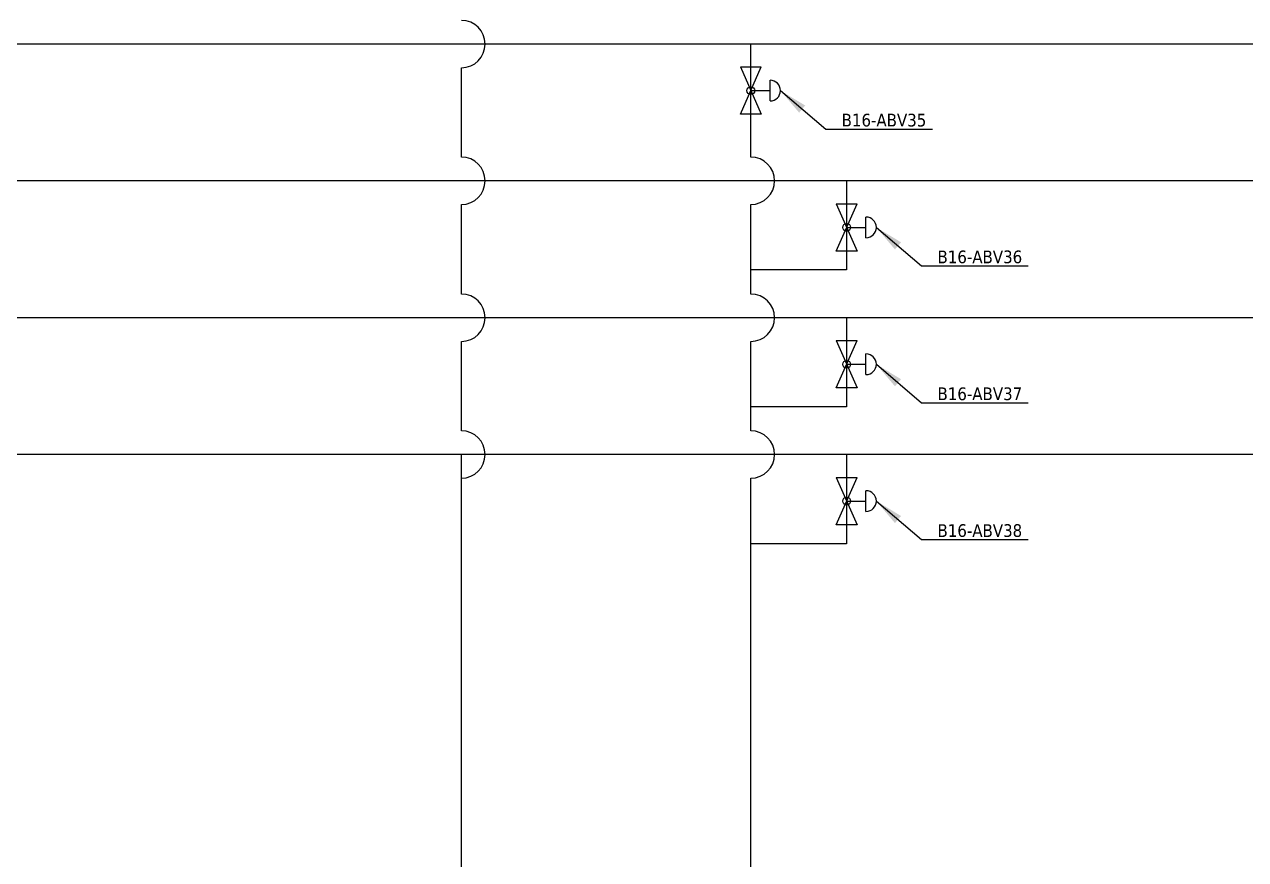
# Model space of a CAD drawing. Header units: millimetres. Extents: x -6314 to 11113, y -129 to 3675.
# Drawn here: x 8968 to 10041, y 2047 to 2780 of the extents above; entities that cross this region are included whole.
import ezdxf

# ---------------------------------------------------------------- set-up
doc = ezdxf.new("R2010")
doc.units = ezdxf.units.MM
doc.dimstyles.new('ISO-25', dxfattribs={"dimtxt": 2.5, "dimasz": 2.5, "dimexe": 1.25, "dimexo": 0.625, "dimtad": 1, "dimtxsty": 'Standard', "dimcen": 2.5, "dimadec": 0, "dimazin": 0, "dimtfac": 1, "dimtmove": 0, "dimatfit": 3, "dimfxl": 1, "dimarcsym": 0})

msp = doc.modelspace()

# ---------------------------------------------------------------- linework, layer by layer
for p, q in [((10452.1, 2762.9), (6371, 2762.9)), ((9606, 2663.6), (9606, 2762.9)), ((9351.8, 2663.6), (9351.8, 2742.1)), ((10452.1, 2642.8), (6371, 2642.8)), ((9690.1, 2642.8), (9690.1, 2564.5)), ((9351.8, 2543.4), (9351.8, 2622)), ((9606, 2543.4), (9606, 2622)), ((9351.8, 2543.4), (9351.8, 2607.2)), ((9690.1, 2564.5), (9606, 2564.5)), ((10452.1, 2522.6), (6371, 2522.6)), ((9690.1, 2522.6), (9690.1, 2444.4)), ((9351.8, 2423.3), (9351.8, 2501.8)), ((9351.8, 2423.3), (9351.8, 2501.8)), ((9606, 2423.3), (9606, 2501.8)), ((9690.1, 2444.4), (9606, 2444.4)), ((10452.1, 2402.5), (6371, 2402.5)), ((9351.8, 1858.1), (9351.8, 2402.5)), ((9351.8, 1858.1), (9351.8, 2402.5)), ((9690.1, 2402.5), (9690.1, 2324.2)), ((9606, 2032.1), (9606, 2381.7)), ((9690.1, 2324.2), (9606, 2324.2))]:
    msp.add_line(p, q)
at = {"linetype": 'Continuous', "lineweight": -3}
for p, q in [((9596.8, 2701.2), (9615.1, 2742.8)), ((9596.8, 2742.8), (9615.1, 2701.2)), ((9596.8, 2742.8), (9615.1, 2742.8)), ((9622.9, 2712.9), (9622.9, 2731.1)), ((9606, 2722), (9622.9, 2722)), ((9615.1, 2701.2), (9596.8, 2701.2)), ((9681, 2581.1), (9699.3, 2622.7)), ((9681, 2622.7), (9699.3, 2581.1)), ((9681, 2622.7), (9699.3, 2622.7)), ((9707.1, 2592.8), (9707.1, 2611)), ((9690.1, 2601.9), (9707.1, 2601.9)), ((9699.3, 2581.1), (9681, 2581.1)), ((9681, 2460.9), (9699.3, 2502.5)), ((9681, 2502.5), (9699.3, 2460.9)), ((9681, 2502.5), (9699.3, 2502.5)), ((9707.1, 2472.6), (9707.1, 2490.8)), ((9690.1, 2481.7), (9707.1, 2481.7)), ((9699.3, 2460.9), (9681, 2460.9)), ((9681, 2340.8), (9699.3, 2382.4)), ((9681, 2382.4), (9699.3, 2340.8)), ((9681, 2382.4), (9699.3, 2382.4)), ((9707.1, 2352.5), (9707.1, 2370.7)), ((9690.1, 2361.6), (9707.1, 2361.6)), ((9699.3, 2340.8), (9681, 2340.8))]:
    msp.add_line(p, q, dxfattribs=at)
for centre in [(9606, 2722), (9690.1, 2601.9), (9690.1, 2481.7), (9690.1, 2361.6)]:
    msp.add_circle(centre, 3.45)
for centre in [(9351.8, 2762.9), (9351.8, 2642.8), (9606, 2642.8), (9351.8, 2522.6), (9606, 2522.6), (9351.8, 2402.5), (9606, 2402.5)]:
    msp.add_arc(centre, 20.8, 270, 90)
for centre in [(9622.9, 2722), (9707.1, 2601.9), (9707.1, 2481.7), (9707.1, 2361.6)]:
    msp.add_arc(centre, 9.1, 270, 90, dxfattribs=at)

# ---------------------------------------------------------------- texts
at = {"char_height": 11.166, "width": 777.184, "attachment_point": 3}
for s, insert in [('{\\fTahoma|b0|i0|c0|p34;B16-ABV35}', (9760.1, 2701.7)), ('{\\fTahoma|b0|i0|c0|p34;B16-ABV36}', (9844.3, 2581.6)), ('{\\fTahoma|b0|i0|c0|p34;B16-ABV37}', (9844.3, 2461.4)), ('{\\fTahoma|b0|i0|c0|p34;B16-ABV38}', (9844.3, 2341.3))]:
    msp.add_mtext(s, dxfattribs=dict(at, insert=insert))

# ---------------------------------------------------------------- leaders
at = {"linetype": 'Continuous', "lineweight": -3}
for points in [[(9632, 2722), (9671.8, 2688.2), (9765.5, 2688.2)], [(9716.2, 2601.9), (9755.9, 2568.1), (9849.7, 2568.1)], [(9716.2, 2481.7), (9755.9, 2447.9), (9849.7, 2447.9)], [(9716.2, 2361.6), (9755.9, 2327.8), (9849.7, 2327.8)]]:
    msp.add_leader(points, dimstyle='ISO-25', override={"dimscale": 10, "dimtad": 0}, dxfattribs=at)

doc.saveas('drawing.dxf')
